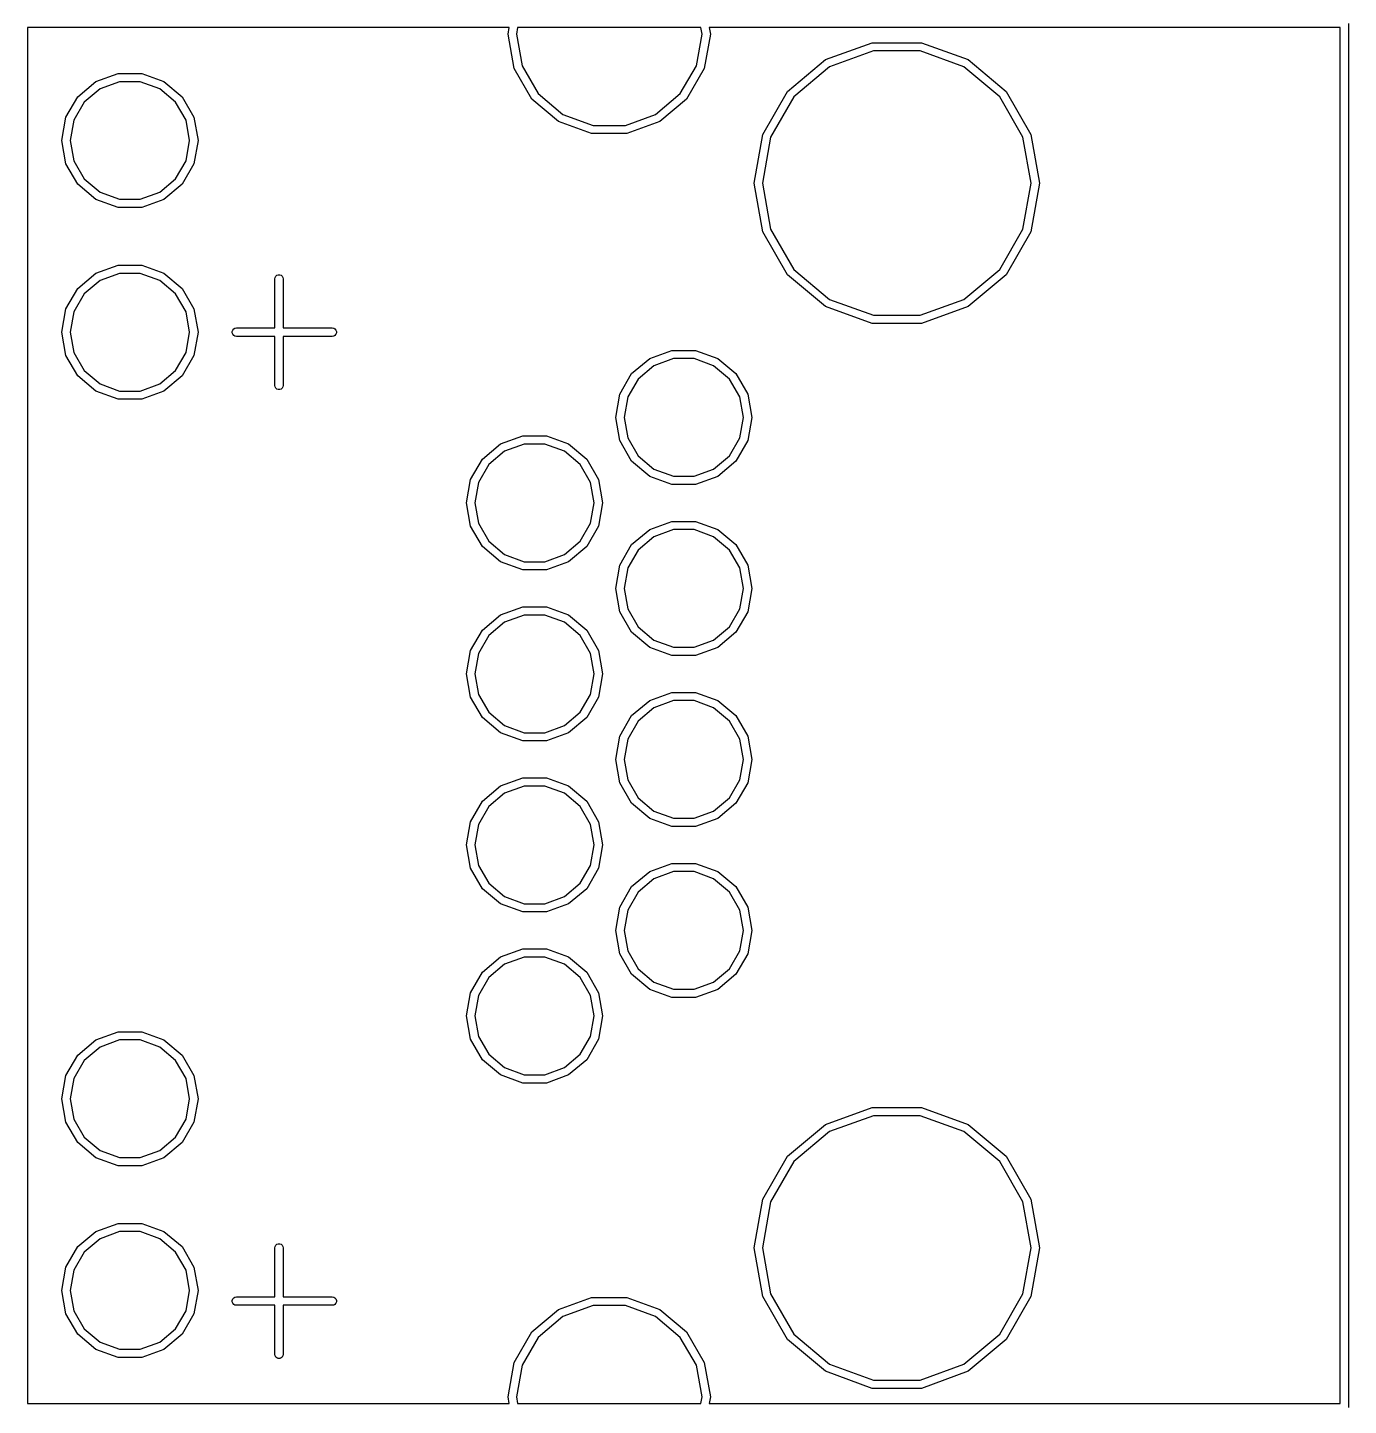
# Model space of a CAD drawing. Extents: x 105.1 to 166.9, y -128.1 to -71.6.
# Drawn here: x 151.19 to 166.93, y -113.56 to -97.12 of the extents above; entities that cross this region are included whole.
import ezdxf

# ---------------------------------------------------------------- set-up
doc = ezdxf.new("R2010")
doc.units = 0
doc.header["$MEASUREMENT"] = 0
doc.layers.add('BLACK', color=7, linetype='CONTINUOUS')

msp = doc.modelspace()

# ---------------------------------------------------------------- linework, layer by layer
at = {"layer": 'Black'}
for p, q in [((156.929, -97.1244), (151.186, -97.1244)), ((151.186, -97.1244), (151.186, -113.534)), ((156.915, -97.2014), (156.929, -97.1244)), ((157.029, -97.1244), (157.015, -97.2014)), ((159.213, -97.1244), (157.029, -97.1244)), ((159.227, -97.2014), (159.213, -97.1244)), ((166.834, -97.1244), (159.313, -97.1244)), ((159.313, -97.1244), (159.327, -97.2014)), ((166.834, -113.534), (166.834, -97.1244)), ((166.934, -97.0744), (166.934, -113.584)), ((156.988, -97.6137), (156.915, -97.2014)), ((157.015, -97.2014), (157.082, -97.5795)), ((159.16, -97.5795), (159.227, -97.2014)), ((159.327, -97.2014), (159.254, -97.6137)), ((160.699, -97.5063), (161.254, -97.3042)), ((161.272, -97.4027), (160.749, -97.5929)), ((161.254, -97.3042), (161.845, -97.3042)), ((161.828, -97.4027), (161.272, -97.4027)), ((162.35, -97.5929), (161.828, -97.4027)), ((161.845, -97.3042), (162.4, -97.5063)), ((157.197, -97.9764), (156.988, -97.6137)), ((157.082, -97.5795), (157.274, -97.9121)), ((158.968, -97.9121), (159.16, -97.5795)), ((159.254, -97.6137), (159.044, -97.9764)), ((160.247, -97.886), (160.699, -97.5063)), ((160.749, -97.5929), (160.323, -97.9503)), ((162.776, -97.9503), (162.35, -97.5929)), ((162.4, -97.5063), (162.853, -97.886)), ((151.784, -97.9494), (152, -97.7682)), ((152, -97.7682), (152.265, -97.6717)), ((152.282, -97.7702), (152.05, -97.8548)), ((152.265, -97.6717), (152.547, -97.6717)), ((152.529, -97.7702), (152.282, -97.7702)), ((152.762, -97.8548), (152.529, -97.7702)), ((152.547, -97.6717), (152.812, -97.7682)), ((152.812, -97.7682), (153.028, -97.9494)), ((151.643, -98.1936), (151.784, -97.9494)), ((152.05, -97.8548), (151.86, -98.0137)), ((152.951, -98.0137), (152.762, -97.8548)), ((153.028, -97.9494), (153.169, -98.1936)), ((157.274, -97.9121), (157.568, -98.1589)), ((158.674, -98.1589), (158.968, -97.9121)), ((159.951, -98.3976), (160.247, -97.886)), ((160.323, -97.9503), (160.045, -98.4318)), ((163.054, -98.4318), (162.776, -97.9503)), ((162.853, -97.886), (163.148, -98.3976)), ((151.86, -98.0137), (151.737, -98.2278)), ((153.075, -98.2278), (152.951, -98.0137)), ((157.518, -98.2455), (157.197, -97.9764)), ((159.044, -97.9764), (158.724, -98.2455)), ((151.594, -98.4714), (151.643, -98.1936)), ((151.737, -98.2278), (151.694, -98.4714)), ((153.118, -98.4714), (153.075, -98.2278)), ((153.169, -98.1936), (153.218, -98.4714)), ((157.911, -98.3887), (157.518, -98.2455)), ((157.568, -98.1589), (157.929, -98.2903)), ((158.313, -98.2903), (158.674, -98.1589)), ((158.724, -98.2455), (158.33, -98.3887)), ((158.33, -98.3887), (157.911, -98.3887)), ((157.929, -98.2903), (158.313, -98.2903)), ((159.849, -98.9794), (159.951, -98.3976)), ((160.045, -98.4318), (159.949, -98.9794)), ((163.151, -98.9794), (163.054, -98.4318)), ((163.148, -98.3976), (163.251, -98.9794)), ((151.643, -98.7491), (151.594, -98.4714)), ((151.694, -98.4714), (151.737, -98.7149)), ((153.075, -98.7149), (153.118, -98.4714)), ((153.218, -98.4714), (153.169, -98.7491)), ((151.784, -98.9933), (151.643, -98.7491)), ((151.737, -98.7149), (151.86, -98.929)), ((152.951, -98.929), (153.075, -98.7149)), ((153.169, -98.7491), (153.028, -98.9933)), ((151.86, -98.929), (152.05, -99.088)), ((152.762, -99.088), (152.951, -98.929)), ((152, -99.1746), (151.784, -98.9933)), ((152.05, -99.088), (152.282, -99.1725)), ((152.529, -99.1725), (152.762, -99.088)), ((153.028, -98.9933), (152.812, -99.1746)), ((159.951, -99.5611), (159.849, -98.9794)), ((159.949, -98.9794), (160.045, -99.5269)), ((163.054, -99.5269), (163.151, -98.9794)), ((163.251, -98.9794), (163.148, -99.5611)), ((152.265, -99.271), (152, -99.1746)), ((152.282, -99.1725), (152.529, -99.1725)), ((152.812, -99.1746), (152.547, -99.271)), ((152.547, -99.271), (152.265, -99.271)), ((160.247, -100.073), (159.951, -99.5611)), ((160.045, -99.5269), (160.323, -100.008)), ((162.776, -100.008), (163.054, -99.5269)), ((163.148, -99.5611), (162.853, -100.073)), ((151.784, -100.235), (152, -100.054)), ((152, -100.054), (152.265, -99.9577)), ((152.282, -100.056), (152.05, -100.141)), ((152.265, -99.9577), (152.547, -99.9577)), ((152.529, -100.056), (152.282, -100.056)), ((152.762, -100.141), (152.529, -100.056)), ((152.547, -99.9577), (152.812, -100.054)), ((152.812, -100.054), (153.028, -100.235)), ((154.137, -100.105), (154.146, -100.09)), ((154.146, -100.09), (154.159, -100.079)), ((154.159, -100.079), (154.175, -100.073)), ((154.175, -100.073), (154.192, -100.073)), ((154.192, -100.073), (154.209, -100.079)), ((154.209, -100.079), (154.222, -100.09)), ((154.222, -100.09), (154.231, -100.105)), ((160.699, -100.452), (160.247, -100.073)), ((160.323, -100.008), (160.749, -100.366)), ((162.35, -100.366), (162.776, -100.008)), ((162.853, -100.073), (162.4, -100.452)), ((151.643, -100.48), (151.784, -100.235)), ((152.05, -100.141), (151.86, -100.3)), ((152.951, -100.3), (152.762, -100.141)), ((153.028, -100.235), (153.169, -100.48)), ((154.134, -100.122), (154.137, -100.105)), ((154.134, -100.707), (154.134, -100.122)), ((154.231, -100.105), (154.234, -100.122)), ((154.234, -100.122), (154.234, -100.707)), ((151.86, -100.3), (151.737, -100.514)), ((153.075, -100.514), (152.951, -100.3)), ((160.749, -100.366), (161.272, -100.556)), ((161.828, -100.556), (162.35, -100.366)), ((151.594, -100.757), (151.643, -100.48)), ((151.737, -100.514), (151.694, -100.757)), ((153.118, -100.757), (153.075, -100.514)), ((153.169, -100.48), (153.218, -100.757)), ((161.254, -100.655), (160.699, -100.452)), ((161.272, -100.556), (161.828, -100.556)), ((162.4, -100.452), (161.845, -100.655)), ((153.627, -100.749), (153.633, -100.732)), ((153.633, -100.732), (153.644, -100.719)), ((153.644, -100.719), (153.659, -100.71)), ((153.659, -100.71), (153.676, -100.707)), ((153.676, -100.707), (154.134, -100.707)), ((154.234, -100.707), (154.819, -100.707)), ((154.819, -100.707), (154.836, -100.71)), ((154.836, -100.71), (154.851, -100.719)), ((154.851, -100.719), (154.862, -100.732)), ((154.862, -100.732), (154.868, -100.749)), ((161.845, -100.655), (161.254, -100.655)), ((151.643, -101.035), (151.594, -100.757)), ((151.694, -100.757), (151.737, -101.001)), ((153.075, -101.001), (153.118, -100.757)), ((153.218, -100.757), (153.169, -101.035)), ((153.627, -100.766), (153.627, -100.749)), ((153.633, -100.782), (153.627, -100.766)), ((153.644, -100.796), (153.633, -100.782)), ((153.659, -100.804), (153.644, -100.796)), ((153.676, -100.807), (153.659, -100.804)), ((154.134, -100.807), (153.676, -100.807)), ((154.134, -101.392), (154.134, -100.807)), ((154.819, -100.807), (154.234, -100.807)), ((154.234, -100.807), (154.234, -101.392)), ((154.836, -100.804), (154.819, -100.807)), ((154.851, -100.796), (154.836, -100.804)), ((154.862, -100.782), (154.851, -100.796)), ((154.868, -100.766), (154.862, -100.782)), ((154.868, -100.749), (154.868, -100.766)), ((151.784, -101.279), (151.643, -101.035)), ((151.737, -101.001), (151.86, -101.215)), ((152.951, -101.215), (153.075, -101.001)), ((153.169, -101.035), (153.028, -101.279)), ((158.388, -101.251), (158.604, -101.07)), ((158.604, -101.07), (158.869, -100.974)), ((158.886, -101.072), (158.654, -101.157)), ((158.869, -100.974), (159.151, -100.974)), ((159.133, -101.072), (158.886, -101.072)), ((159.366, -101.157), (159.133, -101.072)), ((159.151, -100.974), (159.416, -101.07)), ((159.416, -101.07), (159.632, -101.251)), ((151.86, -101.215), (152.05, -101.374)), ((152.762, -101.374), (152.951, -101.215)), ((158.654, -101.157), (158.464, -101.316)), ((159.555, -101.316), (159.366, -101.157)), ((152, -101.461), (151.784, -101.279)), ((152.05, -101.374), (152.282, -101.459)), ((152.529, -101.459), (152.762, -101.374)), ((153.028, -101.279), (152.812, -101.461)), ((154.137, -101.409), (154.134, -101.392)), ((154.234, -101.392), (154.231, -101.409)), ((158.247, -101.496), (158.388, -101.251)), ((158.464, -101.316), (158.341, -101.53)), ((159.679, -101.53), (159.555, -101.316)), ((159.632, -101.251), (159.773, -101.496)), ((152.265, -101.557), (152, -101.461)), ((152.547, -101.557), (152.265, -101.557)), ((152.282, -101.459), (152.529, -101.459)), ((152.812, -101.461), (152.547, -101.557)), ((154.146, -101.425), (154.137, -101.409)), ((154.159, -101.436), (154.146, -101.425)), ((154.175, -101.442), (154.159, -101.436)), ((154.192, -101.442), (154.175, -101.442)), ((154.209, -101.436), (154.192, -101.442)), ((154.222, -101.425), (154.209, -101.436)), ((154.231, -101.409), (154.222, -101.425)), ((158.198, -101.773), (158.247, -101.496)), ((158.341, -101.53), (158.298, -101.773)), ((159.722, -101.773), (159.679, -101.53)), ((159.773, -101.496), (159.822, -101.773)), ((158.247, -102.051), (158.198, -101.773)), ((158.298, -101.773), (158.341, -102.017)), ((159.679, -102.017), (159.722, -101.773)), ((159.822, -101.773), (159.773, -102.051)), ((156.824, -102.09), (157.089, -101.994)), ((157.089, -101.994), (157.371, -101.994)), ((157.371, -101.994), (157.636, -102.09)), ((158.388, -102.295), (158.247, -102.051)), ((158.341, -102.017), (158.464, -102.231)), ((159.555, -102.231), (159.679, -102.017)), ((159.773, -102.051), (159.632, -102.295)), ((156.608, -102.271), (156.824, -102.09)), ((156.874, -102.177), (156.684, -102.336)), ((157.106, -102.092), (156.874, -102.177)), ((157.353, -102.092), (157.106, -102.092)), ((157.586, -102.177), (157.353, -102.092)), ((157.775, -102.336), (157.586, -102.177)), ((157.636, -102.09), (157.852, -102.271)), ((156.467, -102.516), (156.608, -102.271)), ((156.684, -102.336), (156.561, -102.55)), ((157.899, -102.55), (157.775, -102.336)), ((157.852, -102.271), (157.993, -102.516)), ((158.604, -102.477), (158.388, -102.295)), ((158.464, -102.231), (158.654, -102.39)), ((158.654, -102.39), (158.886, -102.475)), ((159.133, -102.475), (159.366, -102.39)), ((159.366, -102.39), (159.555, -102.231)), ((159.632, -102.295), (159.416, -102.477)), ((156.418, -102.793), (156.467, -102.516)), ((156.561, -102.55), (156.518, -102.793)), ((157.942, -102.793), (157.899, -102.55)), ((157.993, -102.516), (158.042, -102.793)), ((158.869, -102.573), (158.604, -102.477)), ((158.886, -102.475), (159.133, -102.475)), ((159.416, -102.477), (159.151, -102.573)), ((159.151, -102.573), (158.869, -102.573)), ((156.467, -103.071), (156.418, -102.793)), ((156.518, -102.793), (156.561, -103.037)), ((157.899, -103.037), (157.942, -102.793)), ((158.042, -102.793), (157.993, -103.071)), ((156.561, -103.037), (156.684, -103.251)), ((157.775, -103.251), (157.899, -103.037)), ((158.604, -103.11), (158.869, -103.014)), ((158.869, -103.014), (159.151, -103.014)), ((159.151, -103.014), (159.416, -103.11)), ((156.608, -103.315), (156.467, -103.071)), ((157.993, -103.071), (157.852, -103.315)), ((158.388, -103.291), (158.604, -103.11)), ((158.654, -103.197), (158.464, -103.356)), ((158.886, -103.112), (158.654, -103.197)), ((159.133, -103.112), (158.886, -103.112)), ((159.366, -103.197), (159.133, -103.112)), ((159.555, -103.356), (159.366, -103.197)), ((159.416, -103.11), (159.632, -103.291)), ((156.824, -103.497), (156.608, -103.315)), ((156.684, -103.251), (156.874, -103.41)), ((157.586, -103.41), (157.775, -103.251)), ((157.852, -103.315), (157.636, -103.497)), ((158.247, -103.536), (158.388, -103.291)), ((158.464, -103.356), (158.341, -103.57)), ((159.679, -103.57), (159.555, -103.356)), ((159.632, -103.291), (159.773, -103.536)), ((157.089, -103.593), (156.824, -103.497)), ((156.874, -103.41), (157.106, -103.495)), ((157.106, -103.495), (157.353, -103.495)), ((157.353, -103.495), (157.586, -103.41)), ((157.636, -103.497), (157.371, -103.593)), ((158.198, -103.813), (158.247, -103.536)), ((159.773, -103.536), (159.822, -103.813)), ((157.371, -103.593), (157.089, -103.593)), ((158.341, -103.57), (158.298, -103.813)), ((159.722, -103.813), (159.679, -103.57)), ((158.247, -104.091), (158.198, -103.813)), ((158.298, -103.813), (158.341, -104.057)), ((159.679, -104.057), (159.722, -103.813)), ((159.822, -103.813), (159.773, -104.091)), ((156.824, -104.13), (157.089, -104.034)), ((157.089, -104.034), (157.371, -104.034)), ((157.371, -104.034), (157.636, -104.13)), ((156.608, -104.311), (156.824, -104.13)), ((157.106, -104.132), (156.874, -104.217)), ((157.353, -104.132), (157.106, -104.132)), ((157.586, -104.217), (157.353, -104.132)), ((157.636, -104.13), (157.852, -104.311)), ((158.388, -104.335), (158.247, -104.091)), ((158.341, -104.057), (158.464, -104.271)), ((159.555, -104.271), (159.679, -104.057)), ((159.773, -104.091), (159.632, -104.335)), ((156.467, -104.556), (156.608, -104.311)), ((156.874, -104.217), (156.684, -104.376)), ((157.775, -104.376), (157.586, -104.217)), ((157.852, -104.311), (157.993, -104.556)), ((158.604, -104.517), (158.388, -104.335)), ((158.464, -104.271), (158.654, -104.43)), ((159.366, -104.43), (159.555, -104.271)), ((159.632, -104.335), (159.416, -104.517)), ((156.684, -104.376), (156.561, -104.59)), ((157.899, -104.59), (157.775, -104.376)), ((158.869, -104.613), (158.604, -104.517)), ((158.654, -104.43), (158.886, -104.515)), ((158.886, -104.515), (159.133, -104.515)), ((159.133, -104.515), (159.366, -104.43)), ((159.416, -104.517), (159.151, -104.613)), ((156.418, -104.833), (156.467, -104.556)), ((156.561, -104.59), (156.518, -104.833)), ((157.942, -104.833), (157.899, -104.59)), ((157.993, -104.556), (158.042, -104.833)), ((159.151, -104.613), (158.869, -104.613)), ((156.467, -105.111), (156.418, -104.833)), ((156.518, -104.833), (156.561, -105.077)), ((157.899, -105.077), (157.942, -104.833)), ((158.042, -104.833), (157.993, -105.111)), ((156.608, -105.355), (156.467, -105.111)), ((156.561, -105.077), (156.684, -105.291)), ((157.775, -105.291), (157.899, -105.077)), ((157.993, -105.111), (157.852, -105.355)), ((158.388, -105.331), (158.604, -105.15)), ((158.604, -105.15), (158.869, -105.054)), ((158.886, -105.152), (158.654, -105.237)), ((158.869, -105.054), (159.151, -105.054)), ((159.133, -105.152), (158.886, -105.152)), ((159.366, -105.237), (159.133, -105.152)), ((159.151, -105.054), (159.416, -105.15)), ((159.416, -105.15), (159.632, -105.331)), ((156.684, -105.291), (156.874, -105.45)), ((157.586, -105.45), (157.775, -105.291)), ((158.247, -105.576), (158.388, -105.331)), ((158.654, -105.237), (158.464, -105.396)), ((159.555, -105.396), (159.366, -105.237)), ((159.632, -105.331), (159.773, -105.576)), ((156.824, -105.537), (156.608, -105.355)), ((156.874, -105.45), (157.106, -105.535)), ((157.353, -105.535), (157.586, -105.45)), ((157.852, -105.355), (157.636, -105.537)), ((158.464, -105.396), (158.341, -105.61)), ((159.679, -105.61), (159.555, -105.396)), ((157.089, -105.633), (156.824, -105.537)), ((157.371, -105.633), (157.089, -105.633)), ((157.106, -105.535), (157.353, -105.535)), ((157.636, -105.537), (157.371, -105.633)), ((158.198, -105.853), (158.247, -105.576)), ((158.341, -105.61), (158.298, -105.853)), ((159.722, -105.853), (159.679, -105.61)), ((159.773, -105.576), (159.822, -105.853)), ((158.247, -106.131), (158.198, -105.853)), ((158.298, -105.853), (158.341, -106.097)), ((159.679, -106.097), (159.722, -105.853)), ((159.822, -105.853), (159.773, -106.131)), ((156.608, -106.351), (156.824, -106.17)), ((156.824, -106.17), (157.089, -106.074)), ((157.089, -106.074), (157.371, -106.074)), ((157.371, -106.074), (157.636, -106.17)), ((157.636, -106.17), (157.852, -106.351)), ((158.388, -106.375), (158.247, -106.131)), ((158.341, -106.097), (158.464, -106.311)), ((159.555, -106.311), (159.679, -106.097)), ((159.773, -106.131), (159.632, -106.375)), ((156.874, -106.257), (156.684, -106.416)), ((157.106, -106.172), (156.874, -106.257)), ((157.353, -106.172), (157.106, -106.172)), ((157.586, -106.257), (157.353, -106.172)), ((157.775, -106.416), (157.586, -106.257)), ((158.464, -106.311), (158.654, -106.47)), ((159.366, -106.47), (159.555, -106.311)), ((156.467, -106.596), (156.608, -106.351)), ((156.684, -106.416), (156.561, -106.63)), ((157.899, -106.63), (157.775, -106.416)), ((157.852, -106.351), (157.993, -106.596)), ((158.604, -106.557), (158.388, -106.375)), ((158.654, -106.47), (158.886, -106.555)), ((159.133, -106.555), (159.366, -106.47)), ((159.632, -106.375), (159.416, -106.557)), ((156.418, -106.873), (156.467, -106.596)), ((156.561, -106.63), (156.518, -106.873)), ((157.942, -106.873), (157.899, -106.63)), ((157.993, -106.596), (158.042, -106.873)), ((158.869, -106.653), (158.604, -106.557)), ((159.151, -106.653), (158.869, -106.653)), ((158.886, -106.555), (159.133, -106.555)), ((159.416, -106.557), (159.151, -106.653)), ((156.467, -107.151), (156.418, -106.873)), ((156.518, -106.873), (156.561, -107.117)), ((157.899, -107.117), (157.942, -106.873)), ((158.042, -106.873), (157.993, -107.151)), ((156.608, -107.395), (156.467, -107.151)), ((156.561, -107.117), (156.684, -107.331)), ((157.775, -107.331), (157.899, -107.117)), ((157.993, -107.151), (157.852, -107.395)), ((158.604, -107.19), (158.869, -107.094)), ((158.869, -107.094), (159.151, -107.094)), ((159.151, -107.094), (159.416, -107.19)), ((158.388, -107.371), (158.604, -107.19)), ((158.654, -107.277), (158.464, -107.436)), ((158.886, -107.192), (158.654, -107.277)), ((159.133, -107.192), (158.886, -107.192)), ((159.366, -107.277), (159.133, -107.192)), ((159.555, -107.436), (159.366, -107.277)), ((159.416, -107.19), (159.632, -107.371)), ((156.824, -107.577), (156.608, -107.395)), ((156.684, -107.331), (156.874, -107.49)), ((157.586, -107.49), (157.775, -107.331)), ((157.852, -107.395), (157.636, -107.577)), ((158.247, -107.616), (158.388, -107.371)), ((158.464, -107.436), (158.341, -107.65)), ((159.679, -107.65), (159.555, -107.436)), ((159.632, -107.371), (159.773, -107.616)), ((157.089, -107.673), (156.824, -107.577)), ((156.874, -107.49), (157.106, -107.575)), ((157.106, -107.575), (157.353, -107.575)), ((157.353, -107.575), (157.586, -107.49)), ((157.636, -107.577), (157.371, -107.673)), ((158.198, -107.893), (158.247, -107.616)), ((158.341, -107.65), (158.298, -107.893)), ((159.722, -107.893), (159.679, -107.65)), ((159.773, -107.616), (159.822, -107.893)), ((157.371, -107.673), (157.089, -107.673)), ((158.247, -108.171), (158.198, -107.893)), ((158.298, -107.893), (158.341, -108.137)), ((159.679, -108.137), (159.722, -107.893)), ((159.822, -107.893), (159.773, -108.171)), ((156.824, -108.21), (157.089, -108.114)), ((157.089, -108.114), (157.371, -108.114)), ((157.371, -108.114), (157.636, -108.21)), ((158.341, -108.137), (158.464, -108.351)), ((159.555, -108.351), (159.679, -108.137)), ((156.608, -108.391), (156.824, -108.21)), ((156.874, -108.297), (156.684, -108.456)), ((157.106, -108.212), (156.874, -108.297)), ((157.353, -108.212), (157.106, -108.212)), ((157.586, -108.297), (157.353, -108.212)), ((157.775, -108.456), (157.586, -108.297)), ((157.636, -108.21), (157.852, -108.391)), ((158.388, -108.415), (158.247, -108.171)), ((159.773, -108.171), (159.632, -108.415)), ((156.467, -108.636), (156.608, -108.391)), ((156.684, -108.456), (156.561, -108.67)), ((157.899, -108.67), (157.775, -108.456)), ((157.852, -108.391), (157.993, -108.636)), ((158.604, -108.597), (158.388, -108.415)), ((158.464, -108.351), (158.654, -108.51)), ((159.366, -108.51), (159.555, -108.351)), ((159.632, -108.415), (159.416, -108.597)), ((156.418, -108.913), (156.467, -108.636)), ((157.993, -108.636), (158.042, -108.913)), ((158.869, -108.693), (158.604, -108.597)), ((158.654, -108.51), (158.886, -108.595)), ((158.886, -108.595), (159.133, -108.595)), ((159.133, -108.595), (159.366, -108.51)), ((159.416, -108.597), (159.151, -108.693)), ((156.561, -108.67), (156.518, -108.913)), ((157.942, -108.913), (157.899, -108.67)), ((159.151, -108.693), (158.869, -108.693)), ((156.467, -109.191), (156.418, -108.913)), ((156.518, -108.913), (156.561, -109.157)), ((157.899, -109.157), (157.942, -108.913)), ((158.042, -108.913), (157.993, -109.191)), ((152, -109.198), (152.265, -109.102)), ((152.265, -109.102), (152.547, -109.102)), ((152.547, -109.102), (152.812, -109.198)), ((151.784, -109.379), (152, -109.198)), ((152.05, -109.285), (151.86, -109.444)), ((152.282, -109.2), (152.05, -109.285)), ((152.529, -109.2), (152.282, -109.2)), ((152.762, -109.285), (152.529, -109.2)), ((152.951, -109.444), (152.762, -109.285)), ((152.812, -109.198), (153.028, -109.379)), ((156.608, -109.435), (156.467, -109.191)), ((156.561, -109.157), (156.684, -109.371)), ((157.775, -109.371), (157.899, -109.157)), ((157.993, -109.191), (157.852, -109.435)), ((151.643, -109.624), (151.784, -109.379)), ((151.86, -109.444), (151.737, -109.658)), ((153.075, -109.658), (152.951, -109.444)), ((153.028, -109.379), (153.169, -109.624)), ((156.824, -109.617), (156.608, -109.435)), ((156.684, -109.371), (156.874, -109.53)), ((157.586, -109.53), (157.775, -109.371)), ((157.852, -109.435), (157.636, -109.617)), ((157.089, -109.713), (156.824, -109.617)), ((156.874, -109.53), (157.106, -109.615)), ((157.106, -109.615), (157.353, -109.615)), ((157.353, -109.615), (157.586, -109.53)), ((157.636, -109.617), (157.371, -109.713)), ((151.594, -109.901), (151.643, -109.624)), ((151.737, -109.658), (151.694, -109.901)), ((153.118, -109.901), (153.075, -109.658)), ((153.169, -109.624), (153.218, -109.901)), ((157.371, -109.713), (157.089, -109.713)), ((151.643, -110.179), (151.594, -109.901)), ((151.694, -109.901), (151.737, -110.145)), ((153.075, -110.145), (153.118, -109.901)), ((153.218, -109.901), (153.169, -110.179)), ((160.699, -110.206), (161.254, -110.004)), ((161.272, -110.103), (160.749, -110.293)), ((161.254, -110.004), (161.845, -110.004)), ((161.828, -110.103), (161.272, -110.103)), ((162.35, -110.293), (161.828, -110.103)), ((161.845, -110.004), (162.4, -110.206)), ((151.784, -110.423), (151.643, -110.179)), ((151.737, -110.145), (151.86, -110.359)), ((152.951, -110.359), (153.075, -110.145)), ((153.169, -110.179), (153.028, -110.423)), ((160.247, -110.586), (160.699, -110.206)), ((162.4, -110.206), (162.853, -110.586)), ((152, -110.605), (151.784, -110.423)), ((151.86, -110.359), (152.05, -110.518)), ((152.762, -110.518), (152.951, -110.359)), ((153.028, -110.423), (152.812, -110.605)), ((160.749, -110.293), (160.323, -110.65)), ((162.776, -110.65), (162.35, -110.293)), ((152.265, -110.701), (152, -110.605)), ((152.05, -110.518), (152.282, -110.603)), ((152.282, -110.603), (152.529, -110.603)), ((152.529, -110.603), (152.762, -110.518)), ((152.812, -110.605), (152.547, -110.701)), ((159.951, -111.098), (160.247, -110.586)), ((162.853, -110.586), (163.148, -111.098)), ((152.547, -110.701), (152.265, -110.701)), ((160.323, -110.65), (160.045, -111.132)), ((163.054, -111.132), (162.776, -110.65)), ((159.849, -111.679), (159.951, -111.098)), ((163.148, -111.098), (163.251, -111.679)), ((160.045, -111.132), (159.949, -111.679)), ((163.151, -111.679), (163.054, -111.132)), ((152, -111.484), (152.265, -111.388)), ((152.265, -111.388), (152.547, -111.388)), ((152.547, -111.388), (152.812, -111.484)), ((151.784, -111.665), (152, -111.484)), ((152.05, -111.571), (151.86, -111.73)), ((152.282, -111.486), (152.05, -111.571)), ((152.529, -111.486), (152.282, -111.486)), ((152.762, -111.571), (152.529, -111.486)), ((152.951, -111.73), (152.762, -111.571)), ((152.812, -111.484), (153.028, -111.665)), ((151.643, -111.91), (151.784, -111.665)), ((151.86, -111.73), (151.737, -111.944)), ((153.075, -111.944), (152.951, -111.73)), ((153.028, -111.665), (153.169, -111.91)), ((154.134, -111.679), (154.137, -111.662)), ((154.134, -112.264), (154.134, -111.679)), ((154.137, -111.662), (154.146, -111.647)), ((154.146, -111.647), (154.159, -111.636)), ((154.159, -111.636), (154.175, -111.63)), ((154.175, -111.63), (154.192, -111.63)), ((154.192, -111.63), (154.209, -111.636)), ((154.209, -111.636), (154.222, -111.647)), ((154.222, -111.647), (154.231, -111.662)), ((154.231, -111.662), (154.234, -111.679)), ((154.234, -111.679), (154.234, -112.264)), ((159.951, -112.261), (159.849, -111.679)), ((159.949, -111.679), (160.045, -112.227)), ((163.054, -112.227), (163.151, -111.679)), ((163.251, -111.679), (163.148, -112.261)), ((151.594, -112.187), (151.643, -111.91)), ((153.169, -111.91), (153.218, -112.187)), ((151.737, -111.944), (151.694, -112.187)), ((153.118, -112.187), (153.075, -111.944)), ((151.643, -112.465), (151.594, -112.187)), ((151.694, -112.187), (151.737, -112.431)), ((153.075, -112.431), (153.118, -112.187)), ((153.218, -112.187), (153.169, -112.465)), ((160.045, -112.227), (160.323, -112.708)), ((162.776, -112.708), (163.054, -112.227)), ((153.627, -112.306), (153.633, -112.289)), ((153.627, -112.323), (153.627, -112.306)), ((153.633, -112.339), (153.627, -112.323)), ((153.633, -112.289), (153.644, -112.276)), ((153.644, -112.353), (153.633, -112.339)), ((153.644, -112.276), (153.659, -112.267)), ((153.659, -112.361), (153.644, -112.353)), ((153.659, -112.267), (153.676, -112.264)), ((153.676, -112.364), (153.659, -112.361)), ((153.676, -112.264), (154.134, -112.264)), ((154.134, -112.364), (153.676, -112.364)), ((154.134, -112.949), (154.134, -112.364)), ((154.234, -112.264), (154.819, -112.264)), ((154.819, -112.364), (154.234, -112.364)), ((154.234, -112.364), (154.234, -112.949)), ((154.819, -112.264), (154.836, -112.267)), ((154.836, -112.361), (154.819, -112.364)), ((154.836, -112.267), (154.851, -112.276)), ((154.851, -112.353), (154.836, -112.361)), ((154.851, -112.276), (154.862, -112.289)), ((154.862, -112.339), (154.851, -112.353)), ((154.862, -112.289), (154.868, -112.306)), ((154.868, -112.323), (154.862, -112.339)), ((154.868, -112.306), (154.868, -112.323)), ((157.197, -112.682), (157.518, -112.413)), ((157.518, -112.413), (157.911, -112.27)), ((157.929, -112.368), (157.568, -112.5)), ((157.911, -112.27), (158.33, -112.27)), ((158.313, -112.368), (157.929, -112.368)), ((158.674, -112.5), (158.313, -112.368)), ((158.33, -112.27), (158.724, -112.413)), ((158.724, -112.413), (159.044, -112.682)), ((160.247, -112.773), (159.951, -112.261)), ((163.148, -112.261), (162.853, -112.773)), ((151.784, -112.709), (151.643, -112.465)), ((151.737, -112.431), (151.86, -112.645)), ((152.951, -112.645), (153.075, -112.431)), ((153.169, -112.465), (153.028, -112.709)), ((157.568, -112.5), (157.274, -112.747)), ((158.968, -112.747), (158.674, -112.5)), ((152, -112.891), (151.784, -112.709)), ((151.86, -112.645), (152.05, -112.804)), ((152.762, -112.804), (152.951, -112.645)), ((153.028, -112.709), (152.812, -112.891)), ((156.988, -113.045), (157.197, -112.682)), ((159.044, -112.682), (159.254, -113.045)), ((160.323, -112.708), (160.749, -113.066)), ((162.35, -113.066), (162.776, -112.708)), ((152.265, -112.987), (152, -112.891)), ((152.05, -112.804), (152.282, -112.889)), ((152.282, -112.889), (152.529, -112.889)), ((152.529, -112.889), (152.762, -112.804)), ((152.812, -112.891), (152.547, -112.987)), ((157.274, -112.747), (157.082, -113.079)), ((159.16, -113.079), (158.968, -112.747)), ((160.699, -113.152), (160.247, -112.773)), ((162.853, -112.773), (162.4, -113.152)), ((152.547, -112.987), (152.265, -112.987)), ((154.137, -112.966), (154.134, -112.949)), ((154.146, -112.982), (154.137, -112.966)), ((154.159, -112.993), (154.146, -112.982)), ((154.175, -112.999), (154.159, -112.993)), ((154.192, -112.999), (154.175, -112.999)), ((154.209, -112.993), (154.192, -112.999)), ((154.222, -112.982), (154.209, -112.993)), ((154.231, -112.966), (154.222, -112.982)), ((154.234, -112.949), (154.231, -112.966)), ((156.915, -113.457), (156.988, -113.045)), ((159.254, -113.045), (159.327, -113.457)), ((160.749, -113.066), (161.272, -113.256)), ((161.828, -113.256), (162.35, -113.066)), ((157.082, -113.079), (157.015, -113.457)), ((159.227, -113.457), (159.16, -113.079)), ((161.254, -113.355), (160.699, -113.152)), ((162.4, -113.152), (161.845, -113.355)), ((161.845, -113.355), (161.254, -113.355)), ((161.272, -113.256), (161.828, -113.256)), ((151.186, -113.534), (156.929, -113.534)), ((156.929, -113.534), (156.915, -113.457)), ((157.015, -113.457), (157.029, -113.534)), ((157.029, -113.534), (159.213, -113.534)), ((159.213, -113.534), (159.227, -113.457)), ((159.327, -113.457), (159.313, -113.534)), ((159.313, -113.534), (166.834, -113.534))]:
    msp.add_line(p, q, dxfattribs=at)

doc.saveas('drawing.dxf')
